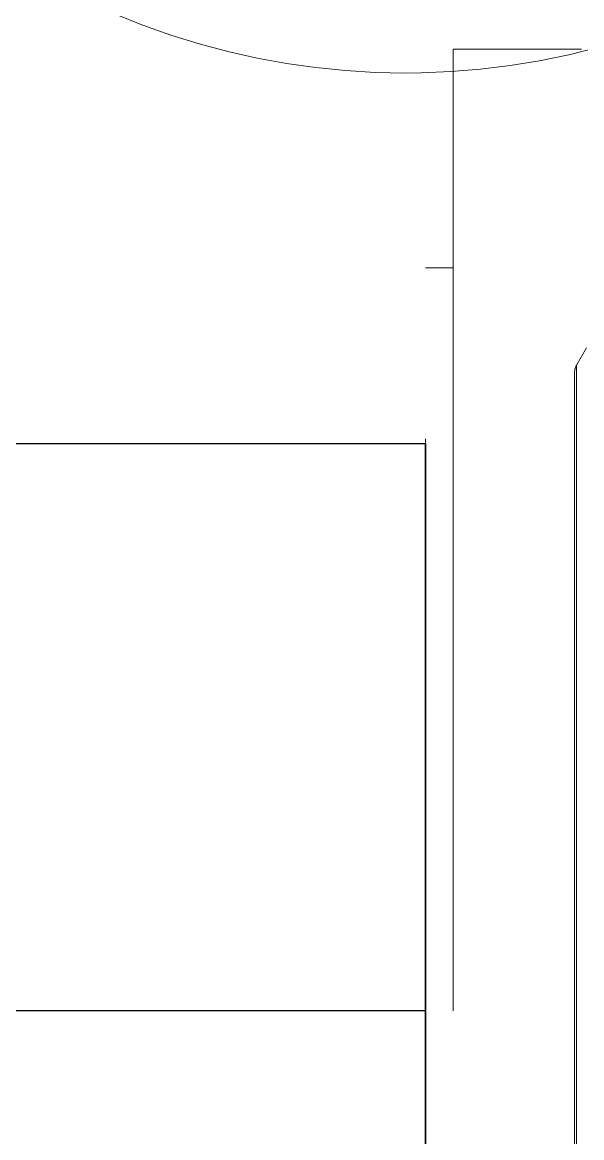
# Model space of a CAD drawing. Extents: x 0 to 160756, y 0 to 229247.
# Drawn here: x 46964.1 to 47045.6, y 69852.5 to 70014.9 of the extents above; entities that cross this region are included whole.
import ezdxf

# ---------------------------------------------------------------- set-up
doc = ezdxf.new("R2010")
doc.units = 0
doc.header["$LTSCALE"] = 10
for name, color, linetype, lineweight in [('XCM7P30CDA$0$G-IMPT', 252, 'Continuous', 5), ('XCM7P30CDA$0$M-PIPE--14', 252, 'Continuous', 13), ('XCM7P30CDA$0$細線', 252, 'Continuous', 5)]:
    doc.layers.add(name, color=color, linetype=linetype, lineweight=lineweight)
doc.layers.add('XCM7P30CDA$0$U-CDA-PIPE', color=252, linetype='Continuous')

# ---------------------------------------------------------------- blocks, each defined once
blk = doc.blocks.new('XCM7P30CDA$0$控制閥-150mm - 150A_m_dwg-1112871-閥組')
at = {"layer": 'XCM7P30CDA$0$G-IMPT'}
blk.add_line((166285.32, -6111.47), (166285.32, -6111.7), dxfattribs=at)
at = {"layer": 'XCM7P30CDA$0$G-IMPT', "flags": 128}
for points in [[(166269.62, -6060.08), (166273.68, -6061.61), (166277.8, -6062.98), (166281.97, -6064.19), (166286.18, -6065.23), (166290.43, -6066.09), (166294.71, -6066.79), (166299.02, -6067.32), (166303.34, -6067.67), (166307.68, -6067.85), (166310.02, -6067.88)], [(166310.02, -6067.88), (166314.36, -6067.79), (166318.69, -6067.53), (166323.01, -6067.1), (166327.3, -6066.49), (166331.57, -6065.72), (166335.81, -6064.77), (166340, -6063.65), (166344.14, -6062.37), (166348.23, -6060.92), (166352.26, -6059.31)], [(166285.26, -6110.92), (166285.28, -6111), (166285.29, -6111.07), (166285.31, -6111.15), (166285.31, -6111.23), (166285.32, -6111.31), (166285.32, -6111.39)], [(166285.32, -6111.78), (166285.32, -6111.52), (166285.32, -6111.41)]]:
    blk.add_lwpolyline(points, dxfattribs=at)
at = {"layer": 'XCM7P30CDA$0$細線'}
for p, q in [((166285.05, -6110.4), (166283.61, -6107.9)), ((166285.05, -6204.4), (166285.05, -6110.4)), ((166285.05, -6110.99), (166285.05, -6110.4)), ((166285.32, -6111.52), (166285.32, -6111.41)), ((166285.05, -6298.4), (166285.05, -6204.4))]:
    blk.add_line(p, q, dxfattribs=at)
at = {"layer": 'XCM7P30CDA$0$細線', "flags": 128}
for points in [[(166285.05, -6110.4), (166285.09, -6110.47), (166285.13, -6110.54), (166285.16, -6110.61), (166285.19, -6110.69), (166285.22, -6110.76), (166285.24, -6110.84), (166285.26, -6110.92), (166285.28, -6111), (166285.29, -6111.07), (166285.31, -6111.15), (166285.31, -6111.23)], [(166285.32, -6204.4), (166285.32, -6200.68), (166285.32, -6196.97), (166285.32, -6193.27), (166285.32, -6189.58), (166285.32, -6185.92), (166285.32, -6182.29), (166285.32, -6178.7), (166285.32, -6175.15), (166285.32, -6171.64), (166285.32, -6168.18), (166285.32, -6164.79), (166285.32, -6161.45), (166285.32, -6158.19), (166285.32, -6155), (166285.32, -6151.89), (166285.32, -6148.86), (166285.32, -6145.92), (166285.32, -6143.08), (166285.32, -6140.33), (166285.32, -6137.69), (166285.32, -6135.15), (166285.32, -6132.72), (166285.32, -6130.41), (166285.32, -6128.22), (166285.32, -6126.14), (166285.32, -6124.2), (166285.32, -6122.38), (166285.32, -6120.69), (166285.32, -6119.14), (166285.32, -6117.72), (166285.32, -6116.44), (166285.32, -6115.3), (166285.32, -6114.31), (166285.32, -6113.46), (166285.32, -6112.75), (166285.32, -6112.19), (166285.32, -6111.78)], [(166285.32, -6111.78), (166285.32, -6112.07), (166285.32, -6112.59), (166285.32, -6113.25), (166285.32, -6114.07), (166285.32, -6115.02), (166285.32, -6116.12), (166285.32, -6117.36), (166285.32, -6118.74), (166285.32, -6120.26), (166285.32, -6121.91), (166285.32, -6123.69), (166285.32, -6125.61), (166285.32, -6127.64), (166285.32, -6129.81), (166285.32, -6132.09)], [(166285.32, -6132.35), (166285.32, -6134.48), (166285.32, -6136.99), (166285.32, -6139.61), (166285.32, -6142.33), (166285.32, -6145.14), (166285.32, -6148.06), (166285.32, -6151.06), (166285.32, -6154.15), (166285.32, -6157.32), (166285.32, -6160.57), (166285.32, -6163.88), (166285.32, -6167.26), (166285.32, -6170.7), (166285.32, -6174.19), (166285.32, -6177.74), (166285.32, -6181.32), (166285.32, -6184.94), (166285.32, -6188.59), (166285.32, -6192.27), (166285.32, -6195.97), (166285.32, -6199.68), (166285.32, -6203.4), (166285.32, -6204.4)], [(166285.32, -6204.4), (166285.32, -6208.12), (166285.32, -6211.83), (166285.32, -6215.53), (166285.32, -6219.22), (166285.32, -6222.85)], [(166285.32, -6223.86), (166285.32, -6220.21), (166285.32, -6216.53), (166285.32, -6212.83), (166285.32, -6209.12), (166285.32, -6205.4), (166285.32, -6204.4)]]:
    blk.add_lwpolyline(points, dxfattribs=at)
blk = doc.blocks.new('XCM7P30CDA$0$控制閥-150mm - 150mm-1112918-閥組')
blk.add_blockref('XCM7P30CDA$0$控制閥-150mm - 150A_m_dwg-1112871-閥組', (0, 0))
blk = doc.blocks.new('XCM7P30CDA$0$法蘭 - JIS 10K - 標準-875956-閥組')
at = {"layer": 'XCM7P30CDA$0$M-PIPE--14'}
for p, q in [((166303.02, -6204.4), (166303.02, -6066.04)), ((166303.02, -6066.04), (166303.02, -6204.4)), ((166307.02, -6096.25), (166303.02, -6096.25)), ((166307.02, -6121.13), (166307.02, -6204.4)), ((166303.02, -6204.4), (166303.02, -6204.4)), ((166303.02, -6204.4), (166303.02, -6204.4)), ((166303.02, -6204.4), (166303.02, -6204.4)), ((166307.02, -6204.4), (166307.02, -6287.67))]:
    blk.add_line(p, q, dxfattribs=at)
at = {"layer": 'XCM7P30CDA$0$細線'}
for q in [(166284.31, -6064.4), (166303.02, -6066.03)]:
    blk.add_line((166303.02, -6064.4), q, dxfattribs=at)
blk = doc.blocks.new('XCM7P30CDA')
at = {"layer": 'XCM7P30CDA$0$U-CDA-PIPE'}
for p, q in [((46801.36, 69953.56), (47022.84, 69953.56)), ((47022.84, 69870.96), (47022.84, 69953.56)), ((47022.84, 69953.56), (47022.84, 69870.96)), ((47022.84, 69870.96), (46801.36, 69870.96)), ((47022.84, 69870.96), (46801.36, 69870.96)), ((47022.84, 69870.96), (47022.84, 69788.36)), ((47022.84, 69788.36), (47022.84, 69870.96))]:
    blk.add_line(p, q, dxfattribs=at)
at = {"layer": 'XCM7P30CDA$0$U-CDA-PIPE', "xscale": -1}
for name in ['XCM7P30CDA$0$控制閥-150mm - 150mm-1112918-閥組', 'XCM7P30CDA$0$法蘭 - JIS 10K - 標準-875956-閥組']:
    blk.add_blockref(name, (213329.87, 76075.36), dxfattribs=at)

msp = doc.modelspace()

# ---------------------------------------------------------------- block references
msp.add_blockref('XCM7P30CDA', (0, 0))

doc.saveas('drawing.dxf')
